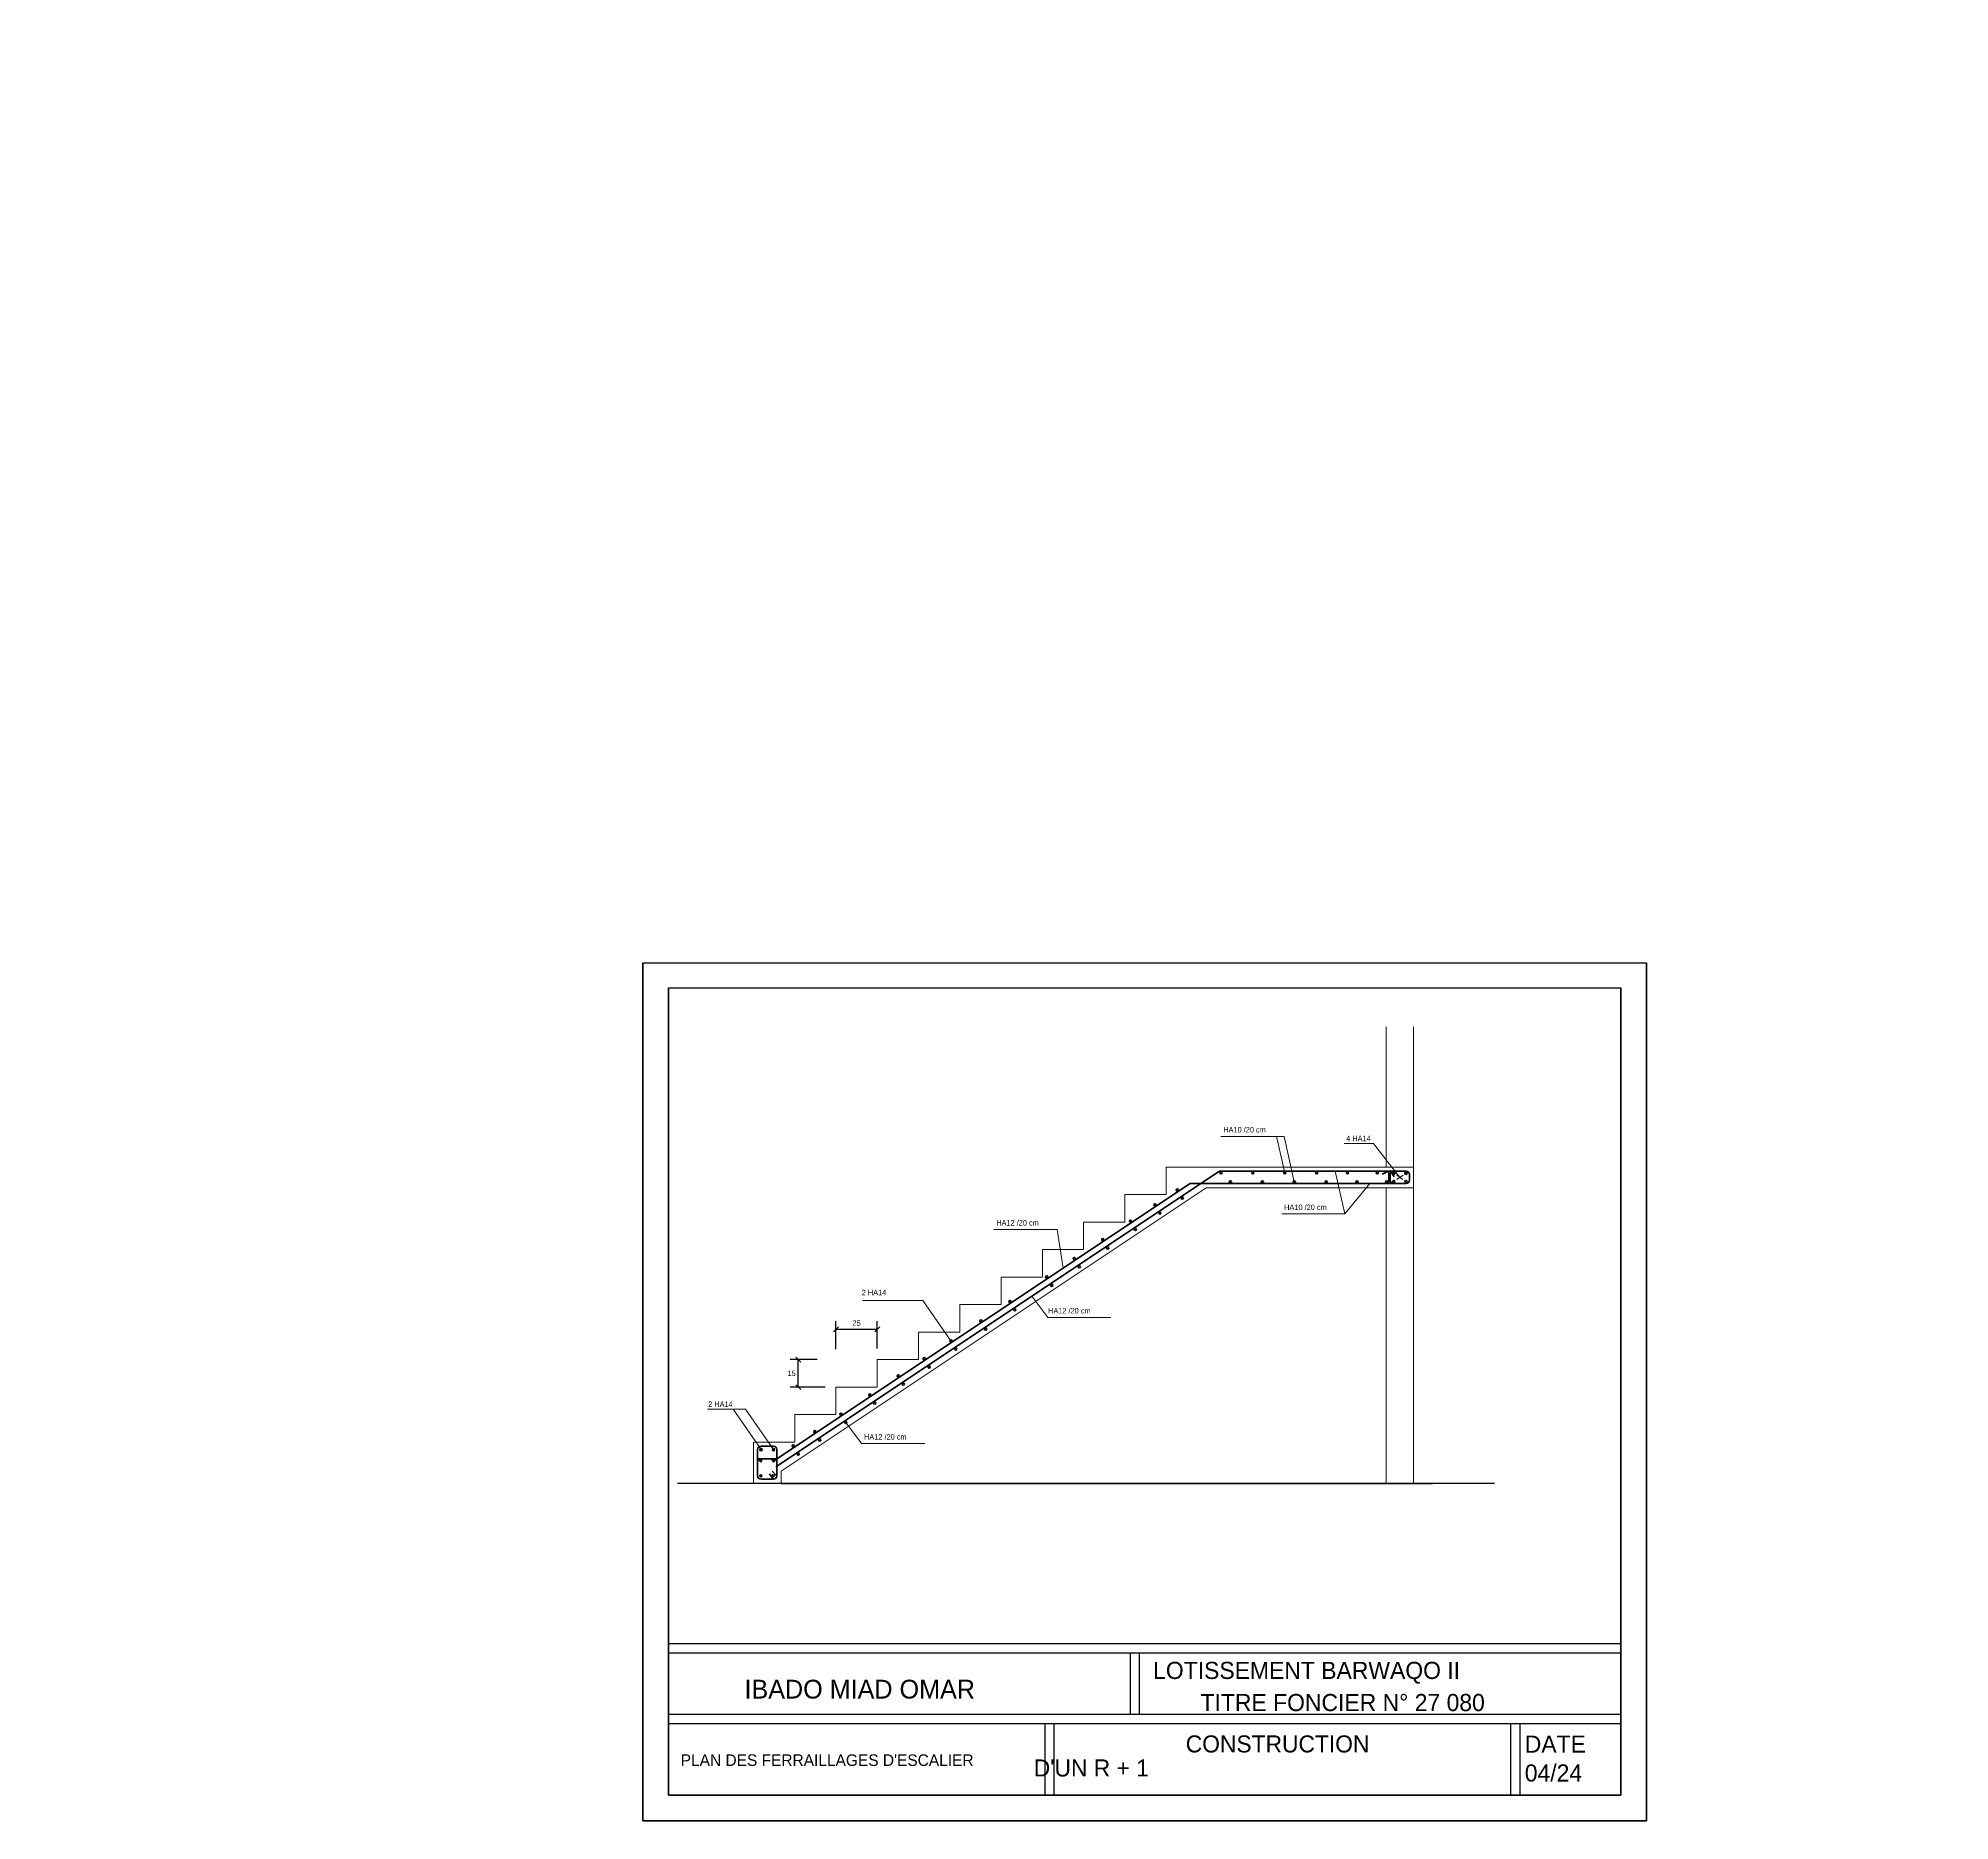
# Model space of a CAD drawing. Extents: x -110 to 3211, y -163 to 893.
# Drawn here: x 404.14 to 434.92, y -39.5 to -10.8 of the extents above; entities that cross this region are included whole.
import ezdxf

# ---------------------------------------------------------------- set-up
doc = ezdxf.new("R2010")
doc.units = 0
doc.header["$LTSCALE"] = 0.8
doc.header["$MEASUREMENT"] = 0
doc.layers.get('0').update_dxf_attribs({"color": 5, "linetype": 'CONTINUOUS'})
doc.layers.get('DEFPOINTS').update_dxf_attribs({"linetype": 'CONTINUOUS'})
for name, color, linetype in [('Cotation', 11, 'CONTINUOUS'), ('COTATITION', 5, 'CONTINUOUS'), ('PIPE', 50, 'CONTINUOUS')]:
    doc.layers.add(name, color=color, linetype=linetype)
for name, color, linetype, lineweight in [('DET -FER', 7, 'CONTINUOUS', 13), ('DETAIL', 1, 'CONTINUOUS', 35), ('Layer1', 3, 'CONTINUOUS', 15)]:
    doc.layers.add(name, color=color, linetype=linetype, lineweight=lineweight)
doc.styles.add('style1', font='FTLTLT.TTF', dxfattribs={"width": 0.8, "height": 30})
doc.dimstyles.new('ISO-25', dxfattribs={"dimtxt": 0.25, "dimasz": 0.25, "dimexe": 1.25, "dimexo": 0.625, "dimgap": 0.001, "dimtad": 1, "dimzin": 1, "dimtxsty": 'Standard', "dimblk": 'SMALL', "dimcen": 0.25, "dimse1": 1, "dimse2": 1, "dimazin": 0, "dimtfac": 1, "dimtmove": 1, "dimatfit": 3, "dimldrblk": 'SMALL', "dimfxl": 1, "dimarcsym": 0})

# ---------------------------------------------------------------- blocks, each defined once
blk = doc.blocks.new('_Small')
at = {"color": 0, "linetype": 'ByBlock', "lineweight": -2}
blk.add_circle((0, 0), 0.25, dxfattribs=at)
blk = doc.blocks.new('*D205')
at = {"layer": 'COTATITION', "color": 0, "lineweight": -2, "ltscale": 0.3, "transparency": 16777216}
blk.add_line((165.796, -13.864), (165.796, -10.864), dxfattribs=at)
at = {"layer": 'DEFPOINTS', "color": 0, "ltscale": 0.3, "transparency": 16777216}
for p in [(165.796, -10.864), (1312.923, -10.864), (165.796, -13.864)]:
    blk.add_point(p, dxfattribs=at)
at = {"layer": 'COTATITION', "color": 0, "lineweight": -2, "ltscale": 0.3, "transparency": 16777216, "xscale": 0.250000000000011, "yscale": 0.250000000000011, "zscale": 0.250000000000011}
for p, rotation in [((165.796, -10.864), 90), ((165.796, -13.864), 270)]:
    blk.add_blockref('_Small', p, dxfattribs=dict(at, rotation=rotation))
at = {"layer": 'COTATITION', "color": 0, "ltscale": 0.3, "transparency": 16777216, "insert": (165.649, -12.364), "char_height": 0.25, "attachment_point": 5, "rotation": 90}
blk.add_mtext('3,00', dxfattribs=at)
blk = doc.blocks.new('_OBLIQUE')
at = {"color": 0, "linetype": 'ByBlock'}
blk.add_line((-0.5, -0.5), (0.5, 0.5), dxfattribs=at)

msp = doc.modelspace()

# ---------------------------------------------------------------- linework, layer by layer
at = {"color": 0, "lineweight": 40}
for p, q in [((413.877, -25.689), (413.877, -39.501)), ((430.039, -39.501), (430.039, -25.689)), ((414.29, -26.089), (414.29, -39.087)), ((429.625, -39.087), (429.625, -26.089)), ((414.29, -39.087), (429.625, -39.087)), ((413.877, -39.501), (430.039, -39.501))]:
    msp.add_line(p, q, dxfattribs=at)
at = {"color": 0, "ltscale": 0.8}
for p, q in [((414.29, -36.649), (429.625, -36.649)), ((414.29, -36.798), (429.625, -36.798)), ((421.722, -36.798), (421.722, -37.787)), ((421.871, -36.798), (421.871, -37.787)), ((420.348, -37.937), (420.348, -39.087)), ((420.497, -37.937), (420.497, -39.087)), ((427.848, -37.937), (427.848, -39.087)), ((427.997, -37.937), (427.997, -39.087))]:
    msp.add_line(p, q, dxfattribs=at)
at = {"color": 0}
for p, q in [((414.29, -37.787), (429.625, -37.787)), ((414.29, -37.937), (429.625, -37.937))]:
    msp.add_line(p, q, dxfattribs=at)
at = {"layer": 'Cotation', "color": 7, "ltscale": 0.15}
for p, q in [((416.988, -31.909), (416.988, -31.455)), ((416.988, -31.588), (417.653, -31.588)), ((417.653, -31.899), (417.653, -31.455)), ((416.685, -32.076), (416.248, -32.076)), ((416.381, -32.519), (416.381, -32.076)), ((416.811, -32.519), (416.248, -32.519))]:
    msp.add_line(p, q, dxfattribs=at)
at = {"layer": 'DET -FER', "color": 7, "ltscale": 0.15}
for p, q in [((425.845, -28.976), (425.845, -26.716)), ((426.288, -34.069), (426.288, -26.716)), ((422.303, -29.419), (422.303, -28.976)), ((422.303, -28.976), (426.288, -28.976)), ((416.103, -33.871), (422.948, -29.308)), ((421.638, -29.861), (421.638, -29.419)), ((421.638, -29.419), (422.303, -29.419)), ((422.948, -29.308), (426.288, -29.308)), ((425.845, -29.419), (425.845, -29.308)), ((425.845, -29.308), (425.845, -34.069)), ((420.974, -30.304), (420.974, -29.861)), ((420.974, -29.861), (421.638, -29.861)), ((420.31, -30.747), (420.31, -30.304)), ((420.31, -30.304), (420.974, -30.304)), ((419.645, -31.19), (419.645, -30.747)), ((419.645, -30.747), (420.31, -30.747)), ((418.981, -31.633), (418.981, -31.19)), ((418.981, -31.19), (419.645, -31.19)), ((418.317, -32.076), (418.317, -31.633)), ((418.317, -31.633), (418.981, -31.633)), ((417.653, -32.519), (417.653, -32.076)), ((417.653, -32.076), (418.317, -32.076)), ((416.988, -32.961), (416.988, -32.519)), ((416.988, -32.519), (417.653, -32.519)), ((416.324, -33.404), (416.324, -32.961)), ((416.324, -32.961), (416.988, -32.961)), ((415.66, -34.069), (415.66, -33.404)), ((415.66, -33.404), (416.324, -33.404)), ((415.656, -34.069), (416.099, -34.069)), ((415.66, -34.069), (416.103, -34.069)), ((416.103, -34.069), (416.103, -33.871))]:
    msp.add_line(p, q, dxfattribs=at)
at = {"layer": 'DET -FER', "color": 3, "lineweight": 30, "ltscale": 0.15}
for p, q in [((427.589, -34.069), (414.438, -34.069)), ((416.103, -34.069), (426.591, -34.069, 0))]:
    msp.add_line(p, q, dxfattribs=at)
at = {"layer": 'DETAIL', "color": 7, "ltscale": 0.15}
for p, q in [((416.021, -33.804), (423.164, -29.042)), ((423.164, -29.042), (426.167, -29.042)), ((425.891, -29.042), (425.78, -29.091)), ((425.891, -29.241), (425.891, -29.042)), ((425.912, -29.186), (425.912, -29.098)), ((425.928, -29.058), (425.975, -29.133)), ((425.967, -29.042), (426.167, -29.042)), ((425.967, -29.042), (426.047, -29.118)), ((426.222, -29.098), (426.222, -29.186)), ((416.036, -33.676), (422.688, -29.241)), ((422.688, -29.241), (426.167, -29.241)), ((426.167, -29.241), (425.967, -29.241)), ((415.726, -33.947), (415.726, -33.526)), ((415.782, -33.471), (415.981, -33.471)), ((416.036, -33.526), (416.036, -33.947)), ((416.036, -33.676), (415.726, -33.676)), ((415.726, -33.676), (415.79, -33.727)), ((416.036, -33.676), (415.972, -33.727)), ((415.981, -34.002), (415.782, -34.002)), ((415.977, -34.002), (415.916, -33.917)), ((416.032, -33.947), (415.962, -33.872))]:
    msp.add_line(p, q, dxfattribs=at)
for centre in [(423.185, -29.069), (423.338, -29.215), (423.699, -29.069), (423.852, -29.215), (424.213, -29.069), (424.366, -29.215), (424.727, -29.069), (424.88, -29.215), (425.223, -29.069), (425.377, -29.215), (425.702, -29.069), (425.855, -29.215), (425.97, -29.076), (425.97, -29.208), (426.164, -29.076), (426.164, -29.208), (422.484, -29.344), (422.563, -29.477), (421.729, -29.847), (422.123, -29.585), (422.201, -29.718), (421.283, -30.145), (421.808, -29.981), (420.826, -30.449), (421.362, -30.278), (420.381, -30.746), (420.905, -30.583), (420.46, -30.879), (419.789, -31.141), (419.867, -31.275), (419.321, -31.453), (419.399, -31.586), (418.839, -31.774), (418.917, -31.908), (418.409, -32.061), (418.487, -32.195), (417.992, -32.339), (418.071, -32.472), (417.533, -32.645), (417.611, -32.778), (416.648, -33.235), (417.069, -32.954), (417.147, -33.088), (415.782, -33.526), (415.981, -33.526), (416.301, -33.466), (416.726, -33.369), (415.778, -33.695), (415.977, -33.695), (416.38, -33.599), (415.778, -33.947), (415.977, -33.947)]:
    msp.add_circle(centre, 0.0176, dxfattribs=at)
for centre, start, end in [((425.967, -29.098), 90, 180), ((425.967, -29.186), 180, 270), ((426.167, -29.098), 0, 90), ((426.167, -29.186), 270, 0), ((415.782, -33.526), 90, 180), ((415.981, -33.526), 0, 90), ((415.782, -33.947), 180, 270), ((415.981, -33.947), 270, 0)]:
    msp.add_arc(centre, 0.0554, start, end, dxfattribs=at)
at = {"layer": 'Layer1', "color": 7, "lineweight": 9, "ltscale": 0.15}
for p, q in [((424.203, -28.482), (423.184, -28.482)), ((426.016, -29.107), (426.116, -29.175)), ((426.118, -29.107), (426.019, -29.174)), ((425.182, -29.73), (424.164, -29.73)), ((420.547, -29.981), (419.528, -29.981)), ((420.397, -31.396), (420.143, -31.056)), ((418.387, -31.125), (417.414, -31.125)), ((421.415, -31.396), (420.397, -31.396)), ((415.529, -32.876), (414.918, -32.876)), ((417.4, -33.428), (417.147, -33.088)), ((418.419, -33.428), (417.4, -33.428))]:
    msp.add_line(p, q, dxfattribs=at)
at = {"layer": 'Layer1', "color": 7, "ltscale": 0.15}
for p, q in [((424.213, -29.069), (424.081, -28.482)), ((424.203, -28.482), (424.366, -29.215)), ((425.64, -28.597), (425.167, -28.597)), ((426.068, -29.143), (425.64, -28.597)), ((425.182, -29.73), (425.026, -29.042)), ((425.182, -29.73), (425.58, -29.241)), ((420.547, -29.981), (420.646, -30.603)), ((418.387, -31.125), (418.839, -31.774)), ((415.33, -32.876), (415.782, -33.526)), ((415.529, -32.876), (415.981, -33.526))]:
    msp.add_line(p, q, dxfattribs=at)
at = {"layer": 'PIPE', "color": 0, "ltscale": 0.8}
for p, q in [((413.877, -25.689), (430.039, -25.689)), ((414.29, -26.089), (429.625, -26.089))]:
    msp.add_line(p, q, dxfattribs=at)

# ---------------------------------------------------------------- block references
at = {"layer": 'Cotation', "color": 7, "ltscale": 0.15, "zscale": 0.07749980214817771}
for p, xscale, yscale, rotation in [((416.988, -31.588), 0.07749980214661413, 0.07749980214661413, 180), ((416.381, -32.076), 0.07749980214557865, 0.07749980214557865, 90), ((416.381, -32.519), 0.07749980214557865, 0.07749980214557865, 270)]:
    msp.add_blockref('_OBLIQUE', p, dxfattribs=dict(at, xscale=xscale, yscale=yscale, rotation=rotation))
at = {"layer": 'Cotation', "color": 7, "ltscale": 0.15, "xscale": 0.07749980214661413, "yscale": 0.07749980214661413, "zscale": 0.07749980214817771}
msp.add_blockref('_OBLIQUE', (417.653, -31.588), dxfattribs=at)

# ---------------------------------------------------------------- texts
at = {"color": 0}
for s, height, p in [('IBADO MIAD OMAR', 0.30266, (415.515, -37.533)), ('LOTISSEMENT BARWAQO II', 0.27595, (422.094, -37.218)), ('TITRE FONCIER N° 27 080', 0.27595, (422.857, -37.735)), ('CONSTRUCTION', 0.27451, (422.619, -38.401)), (' DATE', 0.2759, (427.975, -38.405)), ("PLAN DES FERRAILLAGES D'ESCALIER", 0.18637, (414.488, -38.618)), ("         D'UN R + 1", 0.27451, (419.253, -38.788)), (' 04/24', 0.2759, (427.975, -38.869))]:
    msp.add_text(s, height=height, dxfattribs=at).set_placement(p)
at = {"layer": 'Cotation', "color": 7, "ltscale": 0.15, "char_height": 0.0886, "attachment_point": 5}
for s, insert in [('\\A1;25', (417.32, -31.488)), ('\\A1;15', (416.273, -32.297))]:
    msp.add_mtext(s, dxfattribs=dict(at, insert=insert))
at = {"layer": 'Layer1', "color": 7, "style": 'style1'}
for s, height, p in [(' HA10 /20 cm', 0.08857, (423.19, -28.419)), (' HA12 /20 cm', 0.08857, (419.535, -29.918)), (' HA10 /20 cm', 0.08857, (424.17, -29.668)), ('2 HA14', 0.0886, (417.402, -31.041)), ('HA12 /20 cm', 0.08857, (420.403, -31.333)), ('2 HA14', 0.0886, (414.93, -32.838)), (' HA12 /20 cm', 0.08857, (417.407, -33.365))]:
    msp.add_text(s, height=height, dxfattribs=at).set_placement(p)
at = {"layer": 'Layer1', "color": 7, "ltscale": 0.15, "style": 'style1'}
msp.add_text('4 HA14', height=0.0886, dxfattribs=at).set_placement((425.202, -28.56))

# ---------------------------------------------------------------- dimensions: what is measured, and where the dimension line sits
at = {"layer": 'COTATITION', "ltscale": 0.3}
dim = msp.add_linear_dim(base=(165.796, -10.864), p1=(165.796, -13.864), p2=(1312.923, -10.864), angle=90, dimstyle='ISO-25', override={"dimfxl": 1.25, "dimarcsym": 2}, dxfattribs=at)
dim.commit()
dim.dimension.update_dxf_attribs({"geometry": '*D205', "text_midpoint": (165.649, -12.364)})

doc.saveas('drawing.dxf')
